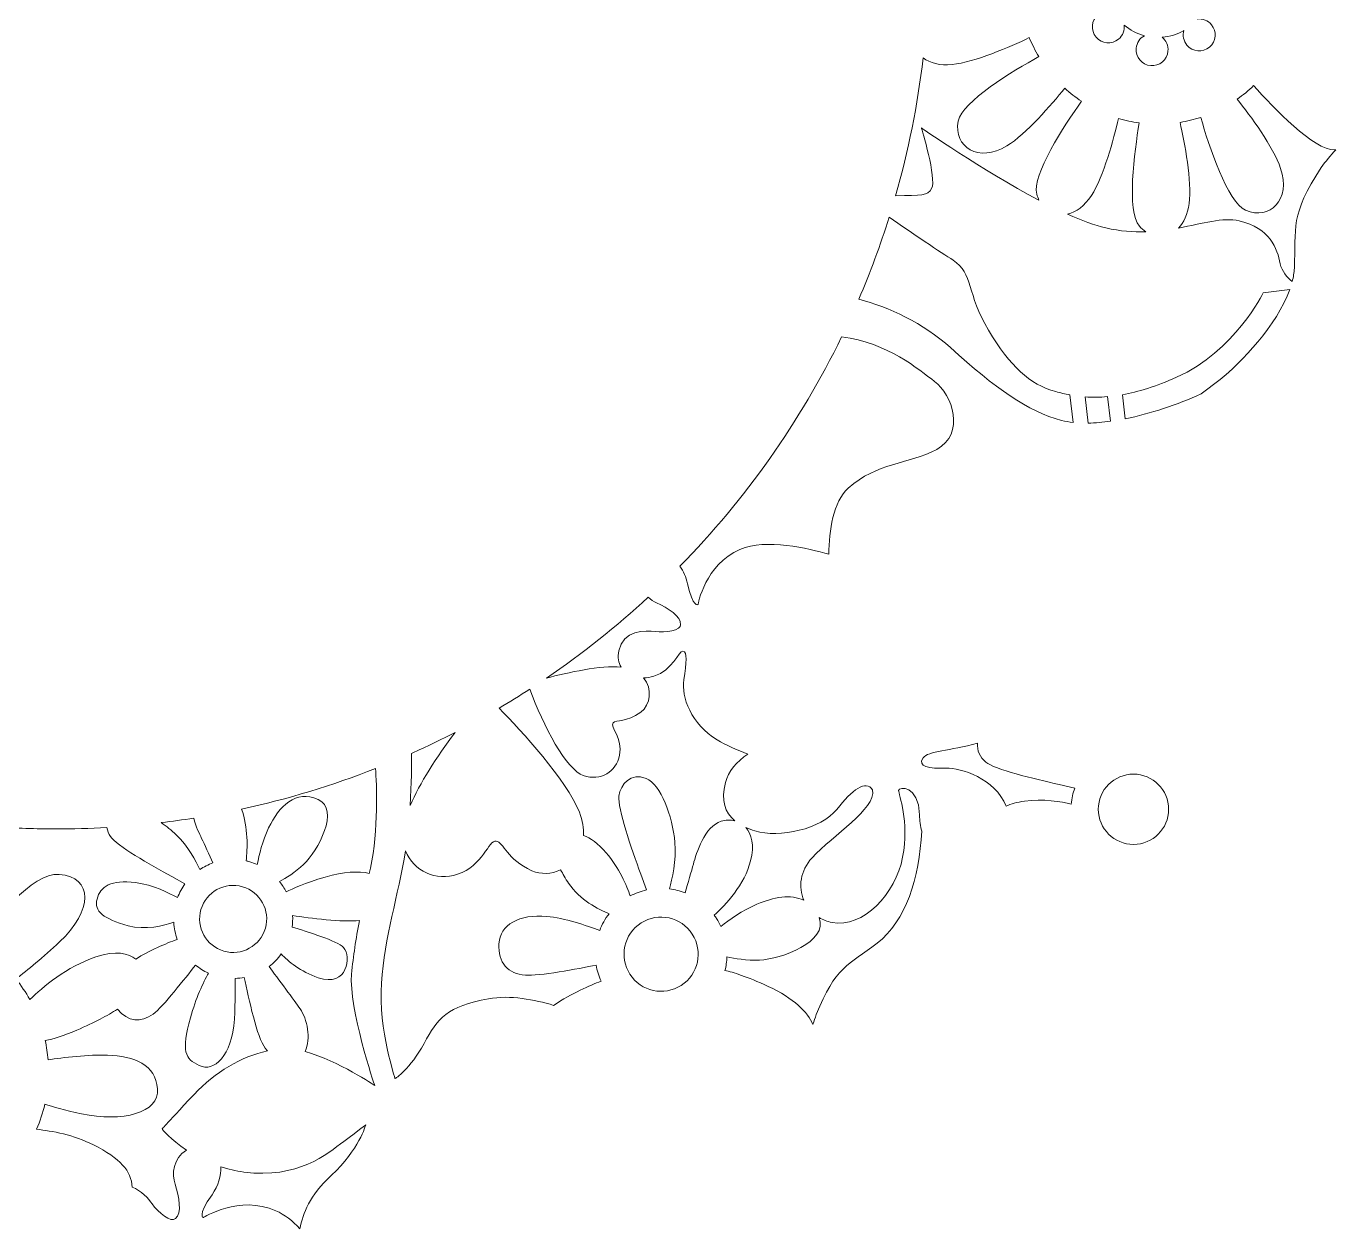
# Model space of a CAD drawing. Header units: inches. Extents: x -22.3 to 19.4, y -6.8 to 10.
# Drawn here: x -13.56 to -5.93, y -5.78 to 1.23 of the extents above; entities that cross this region are included whole.
import ezdxf

# ---------------------------------------------------------------- set-up
doc = ezdxf.new("R2010")
doc.units = ezdxf.units.IN
doc.header["$MEASUREMENT"] = 0
doc.layers.add('Layer 1', color=7, linetype='Continuous')

msp = doc.modelspace()

# ---------------------------------------------------------------- linework, layer by layer
at = {"layer": 'Layer 1', "color": 240, "lineweight": 9}
for points, knots in [([(-6.8897, 1.7556), (-6.8454, 1.7439), (-6.8054, 1.7226), (-6.7719, 1.6941), (-6.7719, 1.6941), (-6.7751, 1.7239), (-6.7638, 1.7548), (-6.7391, 1.7755), (-6.7391, 1.7755), (-6.6997, 1.8085), (-6.641, 1.8033), (-6.6081, 1.7639), (-6.6081, 1.7639), (-6.5751, 1.7245), (-6.5803, 1.6658), (-6.6197, 1.6329), (-6.6197, 1.6329), (-6.6444, 1.6121), (-6.6768, 1.6065), (-6.7056, 1.6149), (-6.7056, 1.6149), (-6.6835, 1.5769), (-6.6695, 1.5338), (-6.6657, 1.4881), (-6.6657, 1.4881), (-6.6469, 1.5115), (-6.6171, 1.5253), (-6.585, 1.5225), (-6.585, 1.5225), (-6.5338, 1.5179), (-6.496, 1.4728), (-6.5006, 1.4216), (-6.5006, 1.4216), (-6.5051, 1.3705), (-6.5503, 1.3327), (-6.6014, 1.3372), (-6.6014, 1.3372), (-6.6336, 1.34), (-6.6604, 1.3589), (-6.6748, 1.3852), (-6.6748, 1.3852), (-6.6866, 1.3409), (-6.7079, 1.3009), (-6.7364, 1.2674), (-6.7364, 1.2674), (-6.7065, 1.2706), (-6.6757, 1.2594), (-6.655, 1.2346), (-6.655, 1.2346), (-6.622, 1.1952), (-6.6272, 1.1366), (-6.6666, 1.1036), (-6.6666, 1.1036), (-6.706, 1.0706), (-6.7646, 1.0758), (-6.7976, 1.1152), (-6.7976, 1.1152), (-6.8183, 1.14), (-6.824, 1.1723), (-6.8155, 1.2011), (-6.8155, 1.2011), (-6.8536, 1.179), (-6.8967, 1.165), (-6.9423, 1.1613), (-6.9423, 1.1613), (-6.919, 1.1424), (-6.9051, 1.1127), (-6.908, 1.0805), (-6.908, 1.0805), (-6.9125, 1.0294), (-6.9577, 0.9916), (-7.0088, 0.9961), (-7.0088, 0.9961), (-7.06, 1.0006), (-7.0978, 1.0458), (-7.0933, 1.097), (-7.0933, 1.097), (-7.0904, 1.1291), (-7.0716, 1.1559), (-7.0453, 1.1704), (-7.0453, 1.1704), (-7.0895, 1.1821), (-7.1295, 1.2034), (-7.1631, 1.2319), (-7.1631, 1.2319), (-7.1598, 1.202), (-7.1711, 1.1712), (-7.1958, 1.1505), (-7.1958, 1.1505), (-7.2352, 1.1175), (-7.2939, 1.1227), (-7.3269, 1.1621), (-7.3269, 1.1621), (-7.3598, 1.2015), (-7.3546, 1.2602), (-7.3152, 1.2931), (-7.3152, 1.2931), (-7.2905, 1.3139), (-7.2582, 1.3195), (-7.2293, 1.3111), (-7.2293, 1.3111), (-7.2515, 1.3491), (-7.2655, 1.3922), (-7.2692, 1.4379), (-7.2692, 1.4379), (-7.288, 1.4145), (-7.3178, 1.4007), (-7.3499, 1.4035), (-7.3499, 1.4035), (-7.4011, 1.408), (-7.4389, 1.4532), (-7.4344, 1.5044), (-7.4344, 1.5044), (-7.4298, 1.5555), (-7.3847, 1.5933), (-7.3335, 1.5888), (-7.3335, 1.5888), (-7.3014, 1.586), (-7.2745, 1.5671), (-7.2601, 1.5408), (-7.2601, 1.5408), (-7.2484, 1.5851), (-7.227, 1.625), (-7.1986, 1.6586), (-7.1986, 1.6586), (-7.2284, 1.6554), (-7.2593, 1.6666), (-7.28, 1.6914), (-7.28, 1.6914), (-7.3129, 1.7308), (-7.3077, 1.7894), (-7.2684, 1.8224), (-7.2684, 1.8224), (-7.229, 1.8554), (-7.1703, 1.8502), (-7.1373, 1.8108), (-7.1373, 1.8108), (-7.1166, 1.786), (-7.111, 1.7537), (-7.1194, 1.7249), (-7.1194, 1.7249), (-7.0813, 1.747), (-7.0382, 1.761), (-6.9926, 1.7647), (-6.9926, 1.7647), (-7.0159, 1.7836), (-7.0298, 1.8133), (-7.027, 1.8455), (-7.027, 1.8455), (-7.0224, 1.8966), (-6.9773, 1.9344), (-6.9261, 1.9299), (-6.9261, 1.9299), (-6.8749, 1.9254), (-6.8371, 1.8802), (-6.8417, 1.829), (-6.8417, 1.829), (-6.8445, 1.7969), (-6.8634, 1.77), (-6.8897, 1.7556)], [0, 0, 0, 0, 0.02439, 0.02439, 0.02439, 0.02439, 0.04878, 0.04878, 0.04878, 0.04878, 0.073171, 0.073171, 0.073171, 0.073171, 0.097561, 0.097561, 0.097561, 0.097561, 0.121951, 0.121951, 0.121951, 0.121951, 0.146341, 0.146341, 0.146341, 0.146341, 0.170732, 0.170732, 0.170732, 0.170732, 0.195122, 0.195122, 0.195122, 0.195122, 0.219512, 0.219512, 0.219512, 0.219512, 0.243902, 0.243902, 0.243902, 0.243902, 0.268293, 0.268293, 0.268293, 0.268293, 0.292683, 0.292683, 0.292683, 0.292683, 0.317073, 0.317073, 0.317073, 0.317073, 0.341463, 0.341463, 0.341463, 0.341463, 0.365854, 0.365854, 0.365854, 0.365854, 0.390244, 0.390244, 0.390244, 0.390244, 0.414634, 0.414634, 0.414634, 0.414634, 0.439024, 0.439024, 0.439024, 0.439024, 0.463415, 0.463415, 0.463415, 0.463415, 0.487805, 0.487805, 0.487805, 0.487805, 0.512195, 0.512195, 0.512195, 0.512195, 0.536585, 0.536585, 0.536585, 0.536585, 0.560976, 0.560976, 0.560976, 0.560976, 0.585366, 0.585366, 0.585366, 0.585366, 0.609756, 0.609756, 0.609756, 0.609756, 0.634146, 0.634146, 0.634146, 0.634146, 0.658537, 0.658537, 0.658537, 0.658537, 0.682927, 0.682927, 0.682927, 0.682927, 0.707317, 0.707317, 0.707317, 0.707317, 0.731707, 0.731707, 0.731707, 0.731707, 0.756098, 0.756098, 0.756098, 0.756098, 0.780488, 0.780488, 0.780488, 0.780488, 0.804878, 0.804878, 0.804878, 0.804878, 0.829268, 0.829268, 0.829268, 0.829268, 0.853659, 0.853659, 0.853659, 0.853659, 0.878049, 0.878049, 0.878049, 0.878049, 0.902439, 0.902439, 0.902439, 0.902439, 0.926829, 0.926829, 0.926829, 0.926829, 0.95122, 0.95122, 0.95122, 0.95122, 1, 1, 1, 1]), ([(-7.6593, 0.213), (-7.6643, 0.2235), (-7.6686, 0.2349), (-7.6719, 0.2472), (-7.6719, 0.2472), (-7.7018, 0.3585), (-7.5106, 0.649), (-7.412, 0.7888), (-7.412, 0.7888), (-7.4466, 0.8117), (-7.4792, 0.8371), (-7.5097, 0.8647), (-7.5097, 0.8647), (-7.5881, 0.7673), (-7.7331, 0.5982), (-7.8465, 0.5285), (-7.8465, 0.5285), (-8.0104, 0.428), (-8.1581, 0.5215), (-8.1296, 0.6731), (-8.1296, 0.6731), (-8.1082, 0.7864), (-7.8098, 0.9653), (-7.6604, 1.0485), (-7.6604, 1.0485), (-7.6815, 1.0838), (-7.7001, 1.1207), (-7.7157, 1.1591), (-7.7157, 1.1591), (-7.8286, 1.1054), (-8.0325, 1.0159), (-8.1649, 1.0024), (-8.1649, 1.0024), (-8.2367, 0.9951), (-8.2946, 1.0114), (-8.334, 1.0412), (-8.334, 1.0412), (-8.3661, 0.7663), (-8.4202, 0.498), (-8.4944, 0.2382), (-8.4944, 0.2382), (-8.343, 0.2409), (-8.3072, 0.2371), (-8.2845, 0.2803), (-8.2845, 0.2803), (-8.2537, 0.3388), (-8.3436, 0.6332), (-8.3436, 0.6332), (-8.3436, 0.6332), (-8.3436, 0.6332), (-7.9922, 0.3881), (-7.6593, 0.213)], [0, 0, 0, 0, 0.071429, 0.071429, 0.071429, 0.071429, 0.142857, 0.142857, 0.142857, 0.142857, 0.214286, 0.214286, 0.214286, 0.214286, 0.285714, 0.285714, 0.285714, 0.285714, 0.357143, 0.357143, 0.357143, 0.357143, 0.428571, 0.428571, 0.428571, 0.428571, 0.5, 0.5, 0.5, 0.5, 0.571429, 0.571429, 0.571429, 0.571429, 0.642857, 0.642857, 0.642857, 0.642857, 0.714286, 0.714286, 0.714286, 0.714286, 0.785714, 0.785714, 0.785714, 0.785714, 0.857143, 0.857143, 0.857143, 0.857143, 1, 1, 1, 1]), ([(-6.1846, -0.2612), (-6.1777, -0.2348), (-6.1734, -0.2088), (-6.1722, -0.1836), (-6.1722, -0.1836), (-6.1606, 0.0508), (-6.2003, 0.1264), (-6.0153, 0.402), (-6.0153, 0.402), (-5.9905, 0.4391), (-5.9618, 0.4737), (-5.9308, 0.506), (-5.9308, 0.506), (-5.9335, 0.5058), (-5.9363, 0.5056), (-5.9391, 0.5055), (-5.9391, 0.5055), (-6.0543, 0.5011), (-6.2951, 0.7523), (-6.4094, 0.8796), (-6.4094, 0.8796), (-6.4392, 0.851), (-6.4712, 0.8248), (-6.505, 0.8011), (-6.505, 0.8011), (-6.4275, 0.703), (-6.2949, 0.524), (-6.2523, 0.3979), (-6.2523, 0.3979), (-6.1907, 0.2158), (-6.3149, 0.0926), (-6.4563, 0.1541), (-6.4563, 0.1541), (-6.562, 0.2002), (-6.6698, 0.5308), (-6.7177, 0.695), (-6.7177, 0.695), (-6.7566, 0.6823), (-6.7968, 0.6725), (-6.8379, 0.6658), (-6.8379, 0.6658), (-6.8106, 0.5438), (-6.7689, 0.3251), (-6.7852, 0.1931), (-6.7852, 0.1931), (-6.7928, 0.1308), (-6.8156, 0.0828), (-6.8463, 0.0504), (-6.8463, 0.0504), (-6.7051, 0.0766), (-6.5901, 0.1139), (-6.4931, 0.0921), (-6.4931, 0.0921), (-6.3135, 0.0518), (-6.2716, -0.0701), (-6.2544, -0.1572), (-6.2544, -0.1572), (-6.2458, -0.2008), (-6.2141, -0.2364), (-6.1846, -0.2612)], [0, 0, 0, 0, 0.0625, 0.0625, 0.0625, 0.0625, 0.125, 0.125, 0.125, 0.125, 0.1875, 0.1875, 0.1875, 0.1875, 0.25, 0.25, 0.25, 0.25, 0.3125, 0.3125, 0.3125, 0.3125, 0.375, 0.375, 0.375, 0.375, 0.4375, 0.4375, 0.4375, 0.4375, 0.5, 0.5, 0.5, 0.5, 0.5625, 0.5625, 0.5625, 0.5625, 0.625, 0.625, 0.625, 0.625, 0.6875, 0.6875, 0.6875, 0.6875, 0.75, 0.75, 0.75, 0.75, 0.8125, 0.8125, 0.8125, 0.8125, 0.875, 0.875, 0.875, 0.875, 1, 1, 1, 1]), ([(-7.0377, 0.0286), (-7.0507, 0.0374), (-7.0631, 0.0485), (-7.0747, 0.062), (-7.0747, 0.062), (-7.15, 0.1493), (-7.1037, 0.4941), (-7.0755, 0.6628), (-7.0755, 0.6628), (-7.117, 0.6684), (-7.1574, 0.6771), (-7.1965, 0.6886), (-7.1965, 0.6886), (-7.2249, 0.5667), (-7.2822, 0.3516), (-7.3541, 0.2397), (-7.3541, 0.2397), (-7.3938, 0.178), (-7.4437, 0.1428), (-7.4924, 0.1311), (-7.4924, 0.1311), (-7.4107, 0.0944), (-7.3343, 0.0659), (-7.2699, 0.0512), (-7.2699, 0.0512), (-7.1864, 0.0322), (-7.1093, 0.0265), (-7.0377, 0.0286)], [0, 0, 0, 0, 0.125, 0.125, 0.125, 0.125, 0.25, 0.25, 0.25, 0.25, 0.375, 0.375, 0.375, 0.375, 0.5, 0.5, 0.5, 0.5, 0.625, 0.625, 0.625, 0.625, 0.75, 0.75, 0.75, 0.75, 1, 1, 1, 1]), ([(-8.7083, -0.3637), (-8.5355, -0.41), (-8.3328, -0.5027), (-8.1744, -0.646), (-8.1744, -0.646), (-7.9132, -0.8823), (-7.7257, -1.0177), (-7.5275, -1.0696), (-7.5275, -1.0696), (-7.5066, -1.0751), (-7.484, -1.079), (-7.4601, -1.0816), (-7.4601, -1.0816), (-7.4601, -1.0816), (-7.4792, -0.9213), (-7.4792, -0.9213), (-7.4792, -0.9213), (-7.5081, -0.9159), (-7.5354, -0.9093), (-7.5611, -0.9022), (-7.5611, -0.9022), (-7.7171, -0.859), (-7.8254, -0.7553), (-7.9533, -0.5443), (-7.9533, -0.5443), (-8.0813, -0.3332), (-8.0409, -0.2119), (-8.1595, -0.1368), (-8.1595, -0.1368), (-8.2281, -0.0934), (-8.3996, 0.0228), (-8.5319, 0.113), (-8.5319, 0.113), (-8.583, -0.0496), (-8.6419, -0.2087), (-8.7083, -0.3637)], [0, 0, 0, 0, 0.1, 0.1, 0.1, 0.1, 0.2, 0.2, 0.2, 0.2, 0.3, 0.3, 0.3, 0.3, 0.4, 0.4, 0.4, 0.4, 0.5, 0.5, 0.5, 0.5, 0.6, 0.6, 0.6, 0.6, 0.7, 0.7, 0.7, 0.7, 0.8, 0.8, 0.8, 0.8, 1, 1, 1, 1]), ([(-6.7141, -0.9149), (-6.7141, -0.9149), (-6.6047, -0.8306), (-6.6047, -0.8306), (-6.6047, -0.8306), (-6.483, -0.7369), (-6.2738, -0.515), (-6.1992, -0.3083), (-6.1992, -0.3083), (-6.1992, -0.3083), (-6.3542, -0.3268), (-6.3542, -0.3268), (-6.3542, -0.3268), (-6.3542, -0.3268), (-6.5193, -0.6686), (-6.858, -0.8186), (-6.858, -0.8186), (-6.9784, -0.8719), (-7.0824, -0.9033), (-7.1734, -0.9198), (-7.1734, -0.9198), (-7.1734, -0.9198), (-7.1567, -1.0599), (-7.1567, -1.0599), (-7.1567, -1.0599), (-7.011, -1.0308), (-6.8545, -0.9788), (-6.7141, -0.9149)], [0, 0, 0, 0, 0.125, 0.125, 0.125, 0.125, 0.25, 0.25, 0.25, 0.25, 0.375, 0.375, 0.375, 0.375, 0.5, 0.5, 0.5, 0.5, 0.625, 0.625, 0.625, 0.625, 0.75, 0.75, 0.75, 0.75, 1, 1, 1, 1]), ([(-8.8829, -1.8493), (-8.8815, -1.7116), (-8.8593, -1.5446), (-8.7696, -1.4641), (-8.7696, -1.4641), (-8.6024, -1.3139), (-8.4226, -1.3268), (-8.2548, -1.2383), (-8.2548, -1.2383), (-8.0871, -1.1498), (-8.1625, -0.9188), (-8.2676, -0.8422), (-8.2676, -0.8422), (-8.3602, -0.7746), (-8.5382, -0.6161), (-8.8087, -0.5832), (-8.8087, -0.5832), (-9.0496, -1.0789), (-9.3688, -1.5295), (-9.75, -1.9191), (-9.75, -1.9191), (-9.7297, -1.9476), (-9.7139, -1.9824), (-9.7056, -2.0204), (-9.7056, -2.0204), (-9.6748, -2.1635), (-9.645, -2.1414), (-9.645, -2.1414), (-9.645, -2.1414), (-9.645, -2.1414), (-9.6046, -1.9095), (-9.4005, -1.8209), (-9.4005, -1.8209), (-9.249, -1.7551), (-9.0008, -1.8144), (-8.8829, -1.8493)], [0, 0, 0, 0, 0.1, 0.1, 0.1, 0.1, 0.2, 0.2, 0.2, 0.2, 0.3, 0.3, 0.3, 0.3, 0.4, 0.4, 0.4, 0.4, 0.5, 0.5, 0.5, 0.5, 0.6, 0.6, 0.6, 0.6, 0.7, 0.7, 0.7, 0.7, 0.8, 0.8, 0.8, 0.8, 1, 1, 1, 1]), ([(-7.3723, -1.0852), (-7.3313, -1.0845), (-7.2877, -1.0808), (-7.2424, -1.0745), (-7.2424, -1.0745), (-7.2424, -1.0745), (-7.2594, -0.9314), (-7.2594, -0.9314), (-7.2594, -0.9314), (-7.3067, -0.9355), (-7.3501, -0.9355), (-7.3904, -0.9326), (-7.3904, -0.9326), (-7.3904, -0.9326), (-7.3723, -1.0852), (-7.3723, -1.0852)], [0, 0, 0, 0, 0.2, 0.2, 0.2, 0.2, 0.4, 0.4, 0.4, 0.4, 0.6, 0.6, 0.6, 0.6, 1, 1, 1, 1]), ([(-10.5273, -2.5698), (-10.4054, -2.5381), (-10.2092, -2.4943), (-10.0925, -2.5059), (-10.0925, -2.5059), (-10.1078, -2.481), (-10.114, -2.4492), (-10.1065, -2.4116), (-10.1065, -2.4116), (-10.0823, -2.2904), (-9.9494, -2.2906), (-9.893, -2.2988), (-9.893, -2.2988), (-9.8365, -2.307), (-9.741, -2.2918), (-9.7467, -2.2591), (-9.7467, -2.2591), (-9.7417, -2.2115), (-9.8213, -2.1619), (-9.887, -2.1321), (-9.887, -2.1321), (-9.9031, -2.1248), (-9.92, -2.1135), (-9.9352, -2.099), (-9.9352, -2.099), (-10.1204, -2.27), (-10.3183, -2.4275), (-10.5273, -2.5698)], [0, 0, 0, 0, 0.125, 0.125, 0.125, 0.125, 0.25, 0.25, 0.25, 0.25, 0.375, 0.375, 0.375, 0.375, 0.5, 0.5, 0.5, 0.5, 0.625, 0.625, 0.625, 0.625, 0.75, 0.75, 0.75, 0.75, 1, 1, 1, 1]), ([(-9.9615, -2.5686), (-9.9094, -2.6321), (-9.9211, -2.7261), (-9.9777, -2.7684), (-9.9777, -2.7684), (-10.0616, -2.831), (-10.1208, -2.8089), (-10.1399, -2.8315), (-10.1399, -2.8315), (-10.1589, -2.8542), (-10.0816, -2.9202), (-10.1012, -3.0184), (-10.1012, -3.0184), (-10.1207, -3.1166), (-10.2122, -3.1714), (-10.3129, -3.1373), (-10.3129, -3.1373), (-10.4084, -3.105), (-10.5483, -2.8482), (-10.624, -2.634), (-10.624, -2.634), (-10.683, -2.6723), (-10.7429, -2.7093), (-10.8036, -2.7452), (-10.8036, -2.7452), (-10.6729, -2.8789), (-10.4105, -3.1619), (-10.3357, -3.3509), (-10.3357, -3.3509), (-10.3162, -3.4002), (-10.309, -3.4456), (-10.3111, -3.4863), (-10.3111, -3.4863), (-10.2715, -3.5001), (-10.2277, -3.532), (-10.1788, -3.5877), (-10.1788, -3.5877), (-10.1042, -3.6726), (-10.0595, -3.7811), (-10.0393, -3.8387), (-10.0393, -3.8387), (-10.009, -3.8226), (-9.9774, -3.811), (-9.9453, -3.8036), (-9.9453, -3.8036), (-9.9453, -3.8036), (-9.9785, -3.712), (-9.9785, -3.712), (-9.9785, -3.712), (-10.033, -3.5613), (-10.1138, -3.3278), (-10.1054, -3.2574), (-10.1054, -3.2574), (-10.097, -3.1869), (-10.0341, -3.1178), (-9.9476, -3.1542), (-9.9476, -3.1542), (-9.8611, -3.1906), (-9.7932, -3.371), (-9.7794, -3.5269), (-9.7794, -3.5269), (-9.7699, -3.6341), (-9.7951, -3.7409), (-9.8118, -3.7971), (-9.8118, -3.7971), (-9.7805, -3.8011), (-9.7497, -3.8089), (-9.7202, -3.8204), (-9.7202, -3.8204), (-9.7059, -3.7684), (-9.6817, -3.6923), (-9.6717, -3.653), (-9.6717, -3.653), (-9.6558, -3.5912), (-9.6061, -3.4329), (-9.5099, -3.4038), (-9.5099, -3.4038), (-9.4841, -3.3959), (-9.4563, -3.395), (-9.4304, -3.4016), (-9.4304, -3.4016), (-9.4894, -3.3531), (-9.5109, -3.2826), (-9.4855, -3.1788), (-9.4855, -3.1788), (-9.4692, -3.1124), (-9.4196, -3.0561), (-9.3544, -3.0123), (-9.3544, -3.0123), (-9.4183, -2.9887), (-9.4827, -2.9609), (-9.5328, -2.9301), (-9.5328, -2.9301), (-9.6857, -2.8362), (-9.7428, -2.6812), (-9.7276, -2.5797), (-9.7276, -2.5797), (-9.7123, -2.4781), (-9.7059, -2.4169), (-9.7331, -2.4141), (-9.7331, -2.4141), (-9.7603, -2.4112), (-9.7906, -2.5249), (-9.9019, -2.5591), (-9.9019, -2.5591), (-9.9218, -2.5652), (-9.942, -2.5683), (-9.9615, -2.5686)], [0, 0, 0, 0, 0.035714, 0.035714, 0.035714, 0.035714, 0.071429, 0.071429, 0.071429, 0.071429, 0.107143, 0.107143, 0.107143, 0.107143, 0.142857, 0.142857, 0.142857, 0.142857, 0.178571, 0.178571, 0.178571, 0.178571, 0.214286, 0.214286, 0.214286, 0.214286, 0.25, 0.25, 0.25, 0.25, 0.285714, 0.285714, 0.285714, 0.285714, 0.321429, 0.321429, 0.321429, 0.321429, 0.357143, 0.357143, 0.357143, 0.357143, 0.392857, 0.392857, 0.392857, 0.392857, 0.428571, 0.428571, 0.428571, 0.428571, 0.464286, 0.464286, 0.464286, 0.464286, 0.5, 0.5, 0.5, 0.5, 0.535714, 0.535714, 0.535714, 0.535714, 0.571429, 0.571429, 0.571429, 0.571429, 0.607143, 0.607143, 0.607143, 0.607143, 0.642857, 0.642857, 0.642857, 0.642857, 0.678571, 0.678571, 0.678571, 0.678571, 0.714286, 0.714286, 0.714286, 0.714286, 0.75, 0.75, 0.75, 0.75, 0.785714, 0.785714, 0.785714, 0.785714, 0.821429, 0.821429, 0.821429, 0.821429, 0.857143, 0.857143, 0.857143, 0.857143, 0.892857, 0.892857, 0.892857, 0.892857, 0.928571, 0.928571, 0.928571, 0.928571, 1, 1, 1, 1]), ([(-11.3208, -3.3116), (-11.2656, -3.1847), (-11.168, -3.03), (-11.0592, -2.8863), (-11.0592, -2.8863), (-11.1425, -2.9293), (-11.2272, -2.97), (-11.3131, -3.0083), (-11.3131, -3.0083), (-11.3126, -3.0698), (-11.3131, -3.1846), (-11.3208, -3.3116)], [0, 0, 0, 0, 0.25, 0.25, 0.25, 0.25, 0.5, 0.5, 0.5, 0.5, 1, 1, 1, 1]), ([(-7.8511, -3.3158), (-7.8231, -3.3031), (-7.7876, -3.2931), (-7.7432, -3.2864), (-7.7432, -3.2864), (-7.6374, -3.2704), (-7.5278, -3.2902), (-7.4715, -3.3036), (-7.4715, -3.3036), (-7.4689, -3.2712), (-7.4619, -3.24), (-7.4514, -3.2106), (-7.4514, -3.2106), (-7.4514, -3.2106), (-7.5415, -3.1901), (-7.5415, -3.1901), (-7.5415, -3.1901), (-7.6898, -3.1565), (-7.9174, -3.1015), (-7.9694, -3.0587), (-7.9694, -3.0587), (-8.0015, -3.0323), (-8.0225, -2.9896), (-8.0166, -2.9489), (-8.0166, -2.9489), (-8.1802, -2.9955), (-8.3036, -2.9924), (-8.3343, -3.0351), (-8.3343, -3.0351), (-8.3691, -3.0836), (-8.2989, -3.0985), (-8.1996, -3.0948), (-8.1996, -3.0948), (-8.1157, -3.0916), (-7.9134, -3.1541), (-7.8511, -3.3158)], [0, 0, 0, 0, 0.1, 0.1, 0.1, 0.1, 0.2, 0.2, 0.2, 0.2, 0.3, 0.3, 0.3, 0.3, 0.4, 0.4, 0.4, 0.4, 0.5, 0.5, 0.5, 0.5, 0.6, 0.6, 0.6, 0.6, 0.7, 0.7, 0.7, 0.7, 0.8, 0.8, 0.8, 0.8, 1, 1, 1, 1]), ([(-12.0427, -3.8154), (-12.0049, -3.7949), (-11.9352, -3.7636), (-11.8158, -3.7288), (-11.8158, -3.7288), (-11.7074, -3.6972), (-11.6215, -3.6934), (-11.5589, -3.7071), (-11.5589, -3.7071), (-11.5589, -3.7071), (-11.5522, -3.6764), (-11.5522, -3.6764), (-11.5522, -3.6764), (-11.5041, -3.4563), (-11.5168, -3.1838), (-11.5226, -3.0965), (-11.5226, -3.0965), (-11.7735, -3.1953), (-12.0342, -3.2748), (-12.3028, -3.333), (-12.3028, -3.333), (-12.2637, -3.4388), (-12.2685, -3.564), (-12.2758, -3.6341), (-12.2758, -3.6341), (-12.269, -3.6356), (-12.2622, -3.6374), (-12.2554, -3.6393), (-12.2554, -3.6393), (-12.24, -3.6438), (-12.2253, -3.6492), (-12.2111, -3.6555), (-12.2111, -3.6555), (-12.2012, -3.6008), (-12.1816, -3.5178), (-12.1452, -3.4423), (-12.1452, -3.4423), (-12.0843, -3.3159), (-11.9877, -3.218), (-11.8577, -3.2769), (-11.8577, -3.2769), (-11.7277, -3.3358), (-11.8578, -3.5756), (-11.9413, -3.6545), (-11.9413, -3.6545), (-11.9912, -3.7015), (-12.0458, -3.7354), (-12.0817, -3.755), (-12.0817, -3.755), (-12.0667, -3.7737), (-12.0536, -3.794), (-12.0427, -3.8154)], [0, 0, 0, 0, 0.071429, 0.071429, 0.071429, 0.071429, 0.142857, 0.142857, 0.142857, 0.142857, 0.214286, 0.214286, 0.214286, 0.214286, 0.285714, 0.285714, 0.285714, 0.285714, 0.357143, 0.357143, 0.357143, 0.357143, 0.428571, 0.428571, 0.428571, 0.428571, 0.5, 0.5, 0.5, 0.5, 0.571429, 0.571429, 0.571429, 0.571429, 0.642857, 0.642857, 0.642857, 0.642857, 0.714286, 0.714286, 0.714286, 0.714286, 0.785714, 0.785714, 0.785714, 0.785714, 0.857143, 0.857143, 0.857143, 0.857143, 1, 1, 1, 1]), ([(-9.366, -3.4403), (-9.332, -3.4781), (-9.3157, -3.5418), (-9.3388, -3.6347), (-9.3388, -3.6347), (-9.3725, -3.7705), (-9.4856, -3.8913), (-9.5501, -3.9513), (-9.5501, -3.9513), (-9.5456, -3.9575), (-9.5411, -3.9639), (-9.5369, -3.9705), (-9.5369, -3.9705), (-9.5274, -3.9854), (-9.519, -4.0007), (-9.5118, -4.0162), (-9.5118, -4.0162), (-9.4637, -3.9779), (-9.3869, -3.923), (-9.3016, -3.8866), (-9.3016, -3.8866), (-9.205, -3.8453), (-9.1042, -3.8269), (-9.0289, -3.8639), (-9.0289, -3.8639), (-9.062, -3.7872), (-9.0497, -3.6918), (-8.9808, -3.6167), (-8.9808, -3.6167), (-8.8556, -3.4805), (-8.61, -3.3353), (-8.6279, -3.2209), (-8.6279, -3.2209), (-8.6677, -3.1606), (-8.7473, -3.22), (-8.8365, -3.3343), (-8.8365, -3.3343), (-8.9257, -3.4486), (-9.1713, -3.5038), (-9.3136, -3.4598), (-9.3136, -3.4598), (-9.3324, -3.454), (-9.3498, -3.4475), (-9.366, -3.4403)], [0, 0, 0, 0, 0.083333, 0.083333, 0.083333, 0.083333, 0.166667, 0.166667, 0.166667, 0.166667, 0.25, 0.25, 0.25, 0.25, 0.333333, 0.333333, 0.333333, 0.333333, 0.416667, 0.416667, 0.416667, 0.416667, 0.5, 0.5, 0.5, 0.5, 0.583333, 0.583333, 0.583333, 0.583333, 0.666667, 0.666667, 0.666667, 0.666667, 0.75, 0.75, 0.75, 0.75, 0.833333, 0.833333, 0.833333, 0.833333, 1, 1, 1, 1]), ([(-9.488, -4.272), (-9.4416, -4.2825), (-9.3607, -4.3072), (-9.2359, -4.3652), (-9.2359, -4.3652), (-9.087, -4.4343), (-9.0054, -4.5154), (-8.9756, -4.5869), (-8.9756, -4.5869), (-8.9699, -4.5673), (-8.9634, -4.548), (-8.9559, -4.5291), (-8.9559, -4.5291), (-8.8459, -4.2509), (-8.7695, -4.2418), (-8.6014, -4.1134), (-8.6014, -4.1134), (-8.4333, -3.9851), (-8.3569, -3.7344), (-8.3421, -3.4618), (-8.3421, -3.4618), (-8.3421, -3.4618), (-8.3421, -3.4617), (-8.3421, -3.4617), (-8.3421, -3.4617), (-8.3497, -3.4321), (-8.3542, -3.4001), (-8.3551, -3.3665), (-8.3551, -3.3665), (-8.3596, -3.1894), (-8.477, -3.2029), (-8.4765, -3.2247), (-8.4765, -3.2247), (-8.476, -3.2466), (-8.4134, -3.4036), (-8.4531, -3.6134), (-8.4531, -3.6134), (-8.4928, -3.8232), (-8.684, -4.0292), (-8.8641, -3.9928), (-8.8641, -3.9928), (-8.892, -3.9871), (-8.9171, -3.9775), (-8.939, -3.9647), (-8.939, -3.9647), (-8.8848, -4.1051), (-9.1613, -4.207), (-9.2864, -4.2119), (-9.2864, -4.2119), (-9.3621, -4.2148), (-9.4323, -4.2032), (-9.4765, -4.1933), (-9.4765, -4.1933), (-9.4776, -4.2199), (-9.4815, -4.2463), (-9.488, -4.272)], [0, 0, 0, 0, 0.066667, 0.066667, 0.066667, 0.066667, 0.133333, 0.133333, 0.133333, 0.133333, 0.2, 0.2, 0.2, 0.2, 0.266667, 0.266667, 0.266667, 0.266667, 0.333333, 0.333333, 0.333333, 0.333333, 0.4, 0.4, 0.4, 0.4, 0.466667, 0.466667, 0.466667, 0.466667, 0.533333, 0.533333, 0.533333, 0.533333, 0.6, 0.6, 0.6, 0.6, 0.666667, 0.666667, 0.666667, 0.666667, 0.733333, 0.733333, 0.733333, 0.733333, 0.8, 0.8, 0.8, 0.8, 0.866667, 0.866667, 0.866667, 0.866667, 1, 1, 1, 1]), ([(-7.1091, -3.129), (-6.996, -3.129), (-6.9043, -3.2207), (-6.9043, -3.3338), (-6.9043, -3.3338), (-6.9043, -3.4469), (-6.996, -3.5385), (-7.1091, -3.5385), (-7.1091, -3.5385), (-7.2221, -3.5385), (-7.3138, -3.4469), (-7.3138, -3.3338), (-7.3138, -3.3338), (-7.3138, -3.2207), (-7.2221, -3.129), (-7.1091, -3.129)], [0, 0, 0, 0, 0.2, 0.2, 0.2, 0.2, 0.4, 0.4, 0.4, 0.4, 0.6, 0.6, 0.6, 0.6, 1, 1, 1, 1]), ([(-12.7702, -3.4116), (-12.7396, -3.4329), (-12.7103, -3.4568), (-12.6843, -3.4817), (-12.6843, -3.4817), (-12.614, -3.549), (-12.5676, -3.6367), (-12.5455, -3.6849), (-12.5455, -3.6849), (-12.5219, -3.6689), (-12.4963, -3.6559), (-12.4694, -3.6462), (-12.4694, -3.6462), (-12.4906, -3.6023), (-12.5194, -3.5362), (-12.5359, -3.5035), (-12.5359, -3.5035), (-12.5485, -3.4786), (-12.5691, -3.4337), (-12.5816, -3.3852), (-12.5816, -3.3852), (-12.6441, -3.3952), (-12.7069, -3.4039), (-12.7702, -3.4116)], [0, 0, 0, 0, 0.142857, 0.142857, 0.142857, 0.142857, 0.285714, 0.285714, 0.285714, 0.285714, 0.428571, 0.428571, 0.428571, 0.428571, 0.571429, 0.571429, 0.571429, 0.571429, 0.714286, 0.714286, 0.714286, 0.714286, 1, 1, 1, 1]), ([(-12.9179, -4.2064), (-12.8426, -4.1566), (-12.7412, -4.1149), (-12.6774, -4.0912), (-12.6774, -4.0912), (-12.6889, -4.0596), (-12.696, -4.0262), (-12.6979, -3.9919), (-12.6979, -3.9919), (-12.7545, -4.0113), (-12.8642, -4.0396), (-12.9637, -4.0118), (-12.9637, -4.0118), (-13.1054, -3.9723), (-13.1638, -3.9281), (-13.1446, -3.8563), (-13.1446, -3.8563), (-13.1253, -3.7846), (-13.0643, -3.7416), (-12.9198, -3.7607), (-12.9198, -3.7607), (-12.8186, -3.7741), (-12.7236, -3.8214), (-12.6756, -3.8485), (-12.6756, -3.8485), (-12.6646, -3.8196), (-12.65, -3.7928), (-12.6325, -3.7687), (-12.6325, -3.7687), (-12.6325, -3.7687), (-12.7096, -3.7261), (-12.7096, -3.7261), (-12.7096, -3.7261), (-12.8364, -3.656), (-13.0302, -3.5453), (-13.0664, -3.4923), (-13.0664, -3.4923), (-13.077, -3.4768), (-13.0844, -3.4585), (-13.0875, -3.4398), (-13.0875, -3.4398), (-13.1859, -3.4455), (-13.2851, -3.4484), (-13.3849, -3.4484), (-13.3849, -3.4484), (-13.5013, -3.4484), (-13.6167, -3.4442), (-13.7312, -3.4364), (-13.7312, -3.4364), (-13.6861, -3.4549), (-13.6511, -3.4917), (-13.6354, -3.534), (-13.6354, -3.534), (-13.6046, -3.617), (-13.8245, -3.9161), (-13.9458, -4.0719), (-13.9458, -4.0719), (-13.9121, -4.0865), (-13.8795, -4.1031), (-13.8482, -4.1217), (-13.8482, -4.1217), (-13.7526, -3.9908), (-13.522, -3.7001), (-13.3656, -3.7128), (-13.3656, -3.7128), (-13.1641, -3.729), (-13.1673, -3.924), (-13.3624, -4.106), (-13.3624, -4.106), (-13.458, -4.1953), (-13.5489, -4.2697), (-13.6168, -4.3224), (-13.6168, -4.3224), (-13.5866, -4.3599), (-13.5595, -4.4), (-13.5359, -4.4423), (-13.5359, -4.4423), (-13.4615, -4.3696), (-13.3209, -4.2504), (-13.1511, -4.1938), (-13.1511, -4.1938), (-13.0352, -4.1551), (-12.9614, -4.1716), (-12.9179, -4.2064)], [0, 0, 0, 0, 0.045455, 0.045455, 0.045455, 0.045455, 0.090909, 0.090909, 0.090909, 0.090909, 0.136364, 0.136364, 0.136364, 0.136364, 0.181818, 0.181818, 0.181818, 0.181818, 0.227273, 0.227273, 0.227273, 0.227273, 0.272727, 0.272727, 0.272727, 0.272727, 0.318182, 0.318182, 0.318182, 0.318182, 0.363636, 0.363636, 0.363636, 0.363636, 0.409091, 0.409091, 0.409091, 0.409091, 0.454545, 0.454545, 0.454545, 0.454545, 0.5, 0.5, 0.5, 0.5, 0.545455, 0.545455, 0.545455, 0.545455, 0.590909, 0.590909, 0.590909, 0.590909, 0.636364, 0.636364, 0.636364, 0.636364, 0.681818, 0.681818, 0.681818, 0.681818, 0.727273, 0.727273, 0.727273, 0.727273, 0.772727, 0.772727, 0.772727, 0.772727, 0.818182, 0.818182, 0.818182, 0.818182, 0.863636, 0.863636, 0.863636, 0.863636, 0.909091, 0.909091, 0.909091, 0.909091, 1, 1, 1, 1]), ([(-10.4447, -3.6865), (-10.4985, -3.7115), (-10.5598, -3.7149), (-10.6116, -3.6916), (-10.6116, -3.6916), (-10.76, -3.6248), (-10.7746, -3.5277), (-10.8198, -3.5188), (-10.8198, -3.5188), (-10.865, -3.5099), (-10.8963, -3.6649), (-11.0446, -3.7124), (-11.0446, -3.7124), (-11.1731, -3.7535), (-11.298, -3.6966), (-11.3483, -3.575), (-11.3483, -3.575), (-11.3913, -3.8416), (-11.4698, -4.0726), (-11.488, -4.3457), (-11.488, -4.3457), (-11.5063, -4.6208), (-11.4085, -4.902), (-11.4085, -4.902), (-11.4085, -4.902), (-11.4085, -4.902), (-11.3199, -4.8469), (-11.2404, -4.6972), (-11.2404, -4.6972), (-11.161, -4.5474), (-11.106, -4.4832), (-10.8645, -4.4374), (-10.8645, -4.4374), (-10.7393, -4.4136), (-10.5953, -4.4424), (-10.4856, -4.4757), (-10.4856, -4.4757), (-10.3765, -4.4036), (-10.2753, -4.3596), (-10.2094, -4.3353), (-10.2094, -4.3353), (-10.2232, -4.3048), (-10.2327, -4.2732), (-10.238, -4.2412), (-10.238, -4.2412), (-10.3412, -4.262), (-10.5729, -4.3062), (-10.6504, -4.3), (-10.6504, -4.3), (-10.7513, -4.292), (-10.8096, -4.2279), (-10.8041, -4.1171), (-10.8041, -4.1171), (-10.7985, -4.0064), (-10.6843, -3.9427), (-10.5254, -3.9576), (-10.5254, -3.9576), (-10.4216, -3.9673), (-10.2936, -4.0107), (-10.2175, -4.0396), (-10.2175, -4.0396), (-10.2041, -4.0048), (-10.1857, -3.9718), (-10.1624, -3.9419), (-10.1624, -3.9419), (-10.2236, -3.9168), (-10.3356, -3.8605), (-10.3982, -3.7649), (-10.3982, -3.7649), (-10.417, -3.7364), (-10.4325, -3.7103), (-10.4447, -3.6865)], [0, 0, 0, 0, 0.052632, 0.052632, 0.052632, 0.052632, 0.105263, 0.105263, 0.105263, 0.105263, 0.157895, 0.157895, 0.157895, 0.157895, 0.210526, 0.210526, 0.210526, 0.210526, 0.263158, 0.263158, 0.263158, 0.263158, 0.315789, 0.315789, 0.315789, 0.315789, 0.368421, 0.368421, 0.368421, 0.368421, 0.421053, 0.421053, 0.421053, 0.421053, 0.473684, 0.473684, 0.473684, 0.473684, 0.526316, 0.526316, 0.526316, 0.526316, 0.578947, 0.578947, 0.578947, 0.578947, 0.631579, 0.631579, 0.631579, 0.631579, 0.684211, 0.684211, 0.684211, 0.684211, 0.736842, 0.736842, 0.736842, 0.736842, 0.789474, 0.789474, 0.789474, 0.789474, 0.842105, 0.842105, 0.842105, 0.842105, 0.894737, 0.894737, 0.894737, 0.894737, 1, 1, 1, 1]), ([(-12.2975, -3.7848), (-12.194, -3.8148), (-12.1344, -3.923), (-12.1644, -4.0266), (-12.1644, -4.0266), (-12.1943, -4.1301), (-12.3026, -4.1897), (-12.4061, -4.1597), (-12.4061, -4.1597), (-12.5096, -4.1297), (-12.5692, -4.0215), (-12.5392, -3.918), (-12.5392, -3.918), (-12.5093, -3.8144), (-12.401, -3.7548), (-12.2975, -3.7848)], [0, 0, 0, 0, 0.2, 0.2, 0.2, 0.2, 0.4, 0.4, 0.4, 0.4, 0.6, 0.6, 0.6, 0.6, 1, 1, 1, 1]), ([(-11.6165, -3.9819), (-11.7161, -3.9922), (-11.9031, -3.9679), (-12.0057, -3.9525), (-12.0057, -3.9525), (-12.0044, -3.9747), (-12.0053, -3.9973), (-12.0085, -4.02), (-12.0085, -4.02), (-11.9265, -4.044), (-11.7442, -4.1005), (-11.7086, -4.1389), (-11.7086, -4.1389), (-11.6624, -4.1886), (-11.6841, -4.3734), (-11.8565, -4.3144), (-11.8565, -4.3144), (-11.9613, -4.2785), (-12.0322, -4.2182), (-12.0717, -4.1765), (-12.0717, -4.1765), (-12.0919, -4.2043), (-12.1161, -4.2287), (-12.1431, -4.249), (-12.1431, -4.249), (-12.0926, -4.3171), (-11.995, -4.4489), (-11.9622, -4.496), (-11.9622, -4.496), (-11.9209, -4.5553), (-11.8977, -4.6682), (-11.9333, -4.7442), (-11.9333, -4.7442), (-11.7358, -4.8), (-11.5277, -4.9417), (-11.5277, -4.9417), (-11.5277, -4.9417), (-11.5277, -4.9417), (-11.6805, -4.4894), (-11.6622, -4.2938), (-11.6622, -4.2938), (-11.6521, -4.1861), (-11.6374, -4.0905), (-11.6165, -3.9819)], [0, 0, 0, 0, 0.083333, 0.083333, 0.083333, 0.083333, 0.166667, 0.166667, 0.166667, 0.166667, 0.25, 0.25, 0.25, 0.25, 0.333333, 0.333333, 0.333333, 0.333333, 0.416667, 0.416667, 0.416667, 0.416667, 0.5, 0.5, 0.5, 0.5, 0.583333, 0.583333, 0.583333, 0.583333, 0.666667, 0.666667, 0.666667, 0.666667, 0.75, 0.75, 0.75, 0.75, 0.833333, 0.833333, 0.833333, 0.833333, 1, 1, 1, 1]), ([(-9.678, -4.061), (-9.6136, -4.1614), (-9.6428, -4.295), (-9.7431, -4.3594), (-9.7431, -4.3594), (-9.8435, -4.4237), (-9.9771, -4.3946), (-10.0415, -4.2942), (-10.0415, -4.2942), (-10.1059, -4.1938), (-10.0767, -4.0602), (-9.9763, -3.9959), (-9.9763, -3.9959), (-9.8759, -3.9315), (-9.7424, -3.9606), (-9.678, -4.061)], [0, 0, 0, 0, 0.2, 0.2, 0.2, 0.2, 0.4, 0.4, 0.4, 0.4, 0.6, 0.6, 0.6, 0.6, 1, 1, 1, 1]), ([(-12.1524, -4.7409), (-12.1568, -4.7359), (-12.161, -4.7307), (-12.1651, -4.7253), (-12.1651, -4.7253), (-12.2121, -4.6629), (-12.2621, -4.4364), (-12.2868, -4.3128), (-12.2868, -4.3128), (-12.3044, -4.3161), (-12.3225, -4.3182), (-12.3407, -4.3188), (-12.3407, -4.3188), (-12.3387, -4.3709), (-12.3384, -4.449), (-12.3447, -4.555), (-12.3447, -4.555), (-12.3577, -4.7726), (-12.4651, -4.8658), (-12.5492, -4.8263), (-12.5492, -4.8263), (-12.6332, -4.7868), (-12.6543, -4.7443), (-12.6004, -4.5477), (-12.6004, -4.5477), (-12.5691, -4.4336), (-12.5263, -4.3433), (-12.4959, -4.2875), (-12.4959, -4.2875), (-12.5234, -4.275), (-12.5487, -4.2591), (-12.5713, -4.2406), (-12.5713, -4.2406), (-12.6292, -4.3161), (-12.7605, -4.484), (-12.8169, -4.5259), (-12.8169, -4.5259), (-12.8887, -4.5792), (-12.9646, -4.5719), (-13.026, -4.4982), (-13.026, -4.4982), (-13.0828, -4.5348), (-13.159, -4.5754), (-13.2616, -4.6196), (-13.2616, -4.6196), (-13.3386, -4.6527), (-13.399, -4.6712), (-13.4462, -4.6808), (-13.4462, -4.6808), (-13.4384, -4.7172), (-13.433, -4.7545), (-13.43, -4.7925), (-13.43, -4.7925), (-13.3431, -4.78), (-13.1919, -4.7615), (-13.0845, -4.7658), (-13.0845, -4.7658), (-12.9252, -4.7723), (-12.8033, -4.8195), (-12.792, -4.9609), (-12.792, -4.9609), (-12.7806, -5.1022), (-12.9967, -5.1575), (-13.2356, -5.1071), (-13.2356, -5.1071), (-13.3348, -5.0862), (-13.4029, -5.0664), (-13.4486, -5.0504), (-13.4486, -5.0504), (-13.4601, -5.1013), (-13.4762, -5.1504), (-13.4963, -5.1974), (-13.4963, -5.1974), (-13.4067, -5.2064), (-13.2807, -5.23), (-13.1657, -5.2875), (-13.1657, -5.2875), (-13.0089, -5.3659), (-12.9434, -5.441), (-12.9407, -5.5333), (-12.9407, -5.5333), (-12.8862, -5.5531), (-12.844, -5.602), (-12.8236, -5.6317), (-12.8236, -5.6317), (-12.7897, -5.6812), (-12.7097, -5.7442), (-12.6885, -5.7165), (-12.6885, -5.7165), (-12.6481, -5.6863), (-12.6666, -5.5894), (-12.6904, -5.5174), (-12.6904, -5.5174), (-12.7096, -5.4594), (-12.7022, -5.3642), (-12.6237, -5.3187), (-12.6237, -5.3187), (-12.7173, -5.2561), (-12.7655, -5.1954), (-12.7655, -5.1954), (-12.7655, -5.1954), (-12.7655, -5.1954), (-12.7594, -5.1862), (-12.5791, -4.9937), (-12.5791, -4.9937), (-12.459, -4.8654), (-12.3023, -4.7725), (-12.1524, -4.7409)], [0, 0, 0, 0, 0.035714, 0.035714, 0.035714, 0.035714, 0.071429, 0.071429, 0.071429, 0.071429, 0.107143, 0.107143, 0.107143, 0.107143, 0.142857, 0.142857, 0.142857, 0.142857, 0.178571, 0.178571, 0.178571, 0.178571, 0.214286, 0.214286, 0.214286, 0.214286, 0.25, 0.25, 0.25, 0.25, 0.285714, 0.285714, 0.285714, 0.285714, 0.321429, 0.321429, 0.321429, 0.321429, 0.357143, 0.357143, 0.357143, 0.357143, 0.392857, 0.392857, 0.392857, 0.392857, 0.428571, 0.428571, 0.428571, 0.428571, 0.464286, 0.464286, 0.464286, 0.464286, 0.5, 0.5, 0.5, 0.5, 0.535714, 0.535714, 0.535714, 0.535714, 0.571429, 0.571429, 0.571429, 0.571429, 0.607143, 0.607143, 0.607143, 0.607143, 0.642857, 0.642857, 0.642857, 0.642857, 0.678571, 0.678571, 0.678571, 0.678571, 0.714286, 0.714286, 0.714286, 0.714286, 0.75, 0.75, 0.75, 0.75, 0.785714, 0.785714, 0.785714, 0.785714, 0.821429, 0.821429, 0.821429, 0.821429, 0.857143, 0.857143, 0.857143, 0.857143, 0.892857, 0.892857, 0.892857, 0.892857, 0.928571, 0.928571, 0.928571, 0.928571, 1, 1, 1, 1]), ([(-11.9632, -5.7766), (-11.9436, -5.6838), (-11.9111, -5.5869), (-11.7783, -5.4643), (-11.7783, -5.4643), (-11.6194, -5.3176), (-11.5797, -5.1709), (-11.5797, -5.1709), (-11.5797, -5.1709), (-11.5797, -5.1709), (-11.6133, -5.1984), (-11.7081, -5.2687), (-11.7081, -5.2687), (-11.8028, -5.339), (-11.977, -5.4888), (-12.2887, -5.446), (-12.2887, -5.446), (-12.337, -5.4394), (-12.3818, -5.4288), (-12.4229, -5.4156), (-12.4229, -5.4156), (-12.4212, -5.467), (-12.4386, -5.5266), (-12.4747, -5.5779), (-12.4747, -5.5779), (-12.5633, -5.7038), (-12.5249, -5.7111), (-12.5249, -5.7111), (-12.5249, -5.7111), (-12.5249, -5.7111), (-12.3168, -5.5769), (-12.1026, -5.6714), (-12.1026, -5.6714), (-12.053, -5.6933), (-12.006, -5.7313), (-11.9632, -5.7766)], [0, 0, 0, 0, 0.1, 0.1, 0.1, 0.1, 0.2, 0.2, 0.2, 0.2, 0.3, 0.3, 0.3, 0.3, 0.4, 0.4, 0.4, 0.4, 0.5, 0.5, 0.5, 0.5, 0.6, 0.6, 0.6, 0.6, 0.7, 0.7, 0.7, 0.7, 0.8, 0.8, 0.8, 0.8, 1, 1, 1, 1])]:
    msp.add_open_spline(points, degree=3, knots=knots, dxfattribs=at)

doc.saveas('drawing.dxf')
